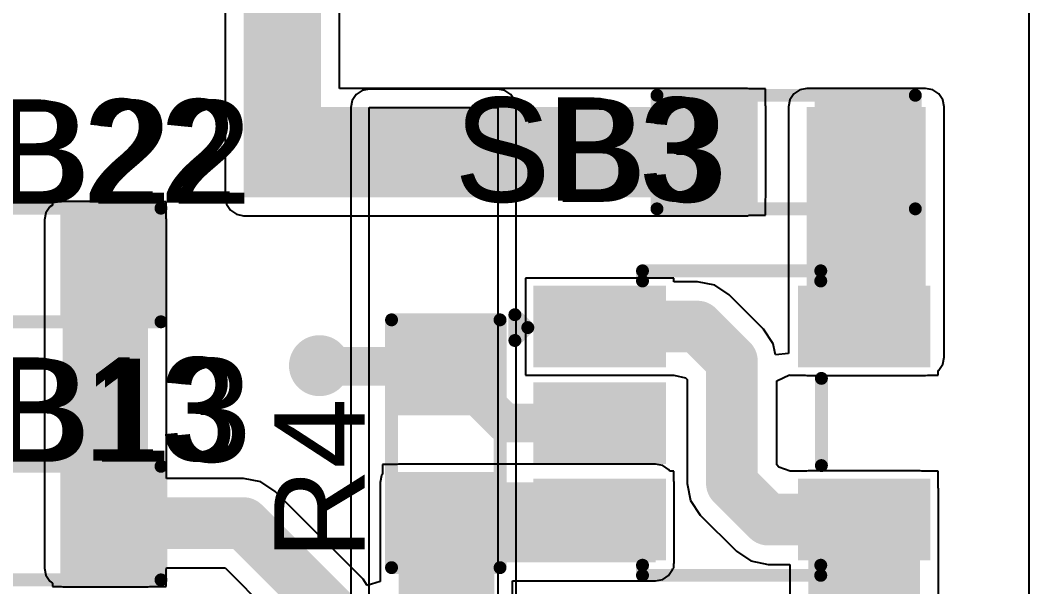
# Model space of a CAD drawing. Header units: millimetres. Extents: x 0.2 to 47.8, y 0.1 to 26.
# Drawn here: x 37.82 to 47.74, y 14.03 to 19.61 of the extents above; entities that cross this region are included whole.
import ezdxf

# ---------------------------------------------------------------- set-up
doc = ezdxf.new("R2010")
doc.units = ezdxf.units.MM
for name, color, linetype in [('BottomLayer', 5, 'Continuous'), ('TopLayer', 1, 'Continuous'), ('TopOverlay', 2, 'Continuous'), ('TopPaste', 8, 'Continuous'), ('TopSolder', 216, 'Continuous'), ('ViaHoleLayer', 16, 'Continuous')]:
    doc.layers.add(name, color=color, linetype=linetype)
doc.styles.add('Arial', font='', dxfattribs={"height": 0.2})
doc.styles.get('Arial').set_extended_font_data('Arial')

# ---------------------------------------------------------------- blocks, each defined once
blk = doc.blocks.new('S______B______1')
at = {"layer": 'TopLayer'}
for points in [[(-1.143, -0.4445), (-1.143, 0.4445), (-0.3809999999999999, 0.4445), (-0.3809999999999999, -0.4445)], [(0.3809999999999999, -0.4445), (0.3809999999999999, 0.4445), (1.143, 0.4445), (1.143, -0.4445)]]:
    blk.add_hatch(color=1, dxfattribs=at).paths.add_polyline_path(points)
at = {"layer": 'TopPaste'}
for points in [[(-1.143, -0.4445), (-1.143, 0.4445), (-0.3809999999999999, 0.4445), (-0.3809999999999999, -0.4445)], [(0.3809999999999999, -0.4445), (0.3809999999999999, 0.4445), (1.143, 0.4445), (1.143, -0.4445)]]:
    blk.add_hatch(color=8, dxfattribs=at).paths.add_polyline_path(points)
at = {"layer": 'TopSolder'}
for points in [[(-1.2446, -0.5460999999999999), (-1.2446, 0.5460999999999999), (-0.2794, 0.5460999999999999), (-0.2794, -0.5460999999999999)], [(0.2794, -0.5460999999999999), (0.2794, 0.5460999999999999), (1.2446, 0.5460999999999999), (1.2446, -0.5460999999999999)]]:
    blk.add_hatch(color=216, dxfattribs=at).paths.add_polyline_path(points)
at = {"layer": 'TopOverlay', "const_width": 0.127}
for points in [[(1.27, 0.5588), (-1.27, 0.5588)], [(-1.27, 0.5588), (-1.27, -0.5588)], [(1.27, 0.5588), (1.27, -0.5588)], [(1.27, -0.5588), (-1.27, -0.5588)]]:
    blk.add_lwpolyline(points, dxfattribs=at)
at = {"layer": 'TopOverlay', "const_width": 0.0635}
for points in [[(-1.30175, 0.5588, 1), (-1.23825, 0.5588, 1)], [(-1.30175, 0.5588, 1), (-1.23825, 0.5588, 1)], [(1.23825, 0.5588, 1), (1.30175, 0.5588, 1)], [(1.23825, 0.5588, 1), (1.30175, 0.5588, 1)], [(-1.30175, -0.5588, 1), (-1.23825, -0.5588, 1)], [(-1.30175, -0.5588, 1), (-1.23825, -0.5588, 1)], [(1.23825, -0.5588, 1), (1.30175, -0.5588, 1)], [(1.23825, -0.5588, 1), (1.30175, -0.5588, 1)]]:
    blk.add_lwpolyline(points, format="xyb", close=True, dxfattribs=at)
at = {"layer": 'TopOverlay'}
blk.add_text('SB22', height=1.016, rotation=-180, dxfattribs=at).set_placement((1.31139946, -0.6148705))
blk = doc.blocks.new('S______B______10')
at = {"layer": 'TopLayer'}
for points in [[(-1.143, -0.4445), (-1.143, 0.4445), (-0.3809999999999999, 0.4445), (-0.3809999999999999, -0.4445)], [(0.3809999999999999, -0.4445), (0.3809999999999999, 0.4445), (1.143, 0.4445), (1.143, -0.4445)]]:
    blk.add_hatch(color=1, dxfattribs=at).paths.add_polyline_path(points)
at = {"layer": 'TopPaste'}
for points in [[(-1.143, -0.4445), (-1.143, 0.4445), (-0.3809999999999999, 0.4445), (-0.3809999999999999, -0.4445)], [(0.3809999999999999, -0.4445), (0.3809999999999999, 0.4445), (1.143, 0.4445), (1.143, -0.4445)]]:
    blk.add_hatch(color=8, dxfattribs=at).paths.add_polyline_path(points)
at = {"layer": 'TopSolder'}
for points in [[(-1.2446, -0.5460999999999999), (-1.2446, 0.5460999999999999), (-0.2794, 0.5460999999999999), (-0.2794, -0.5460999999999999)], [(0.2794, -0.5460999999999999), (0.2794, 0.5460999999999999), (1.2446, 0.5460999999999999), (1.2446, -0.5460999999999999)]]:
    blk.add_hatch(color=216, dxfattribs=at).paths.add_polyline_path(points)
at = {"layer": 'TopOverlay', "const_width": 0.127}
for points in [[(1.27, 0.5588), (-1.27, 0.5588)], [(-1.27, 0.5588), (-1.27, -0.5588)], [(1.27, 0.5588), (1.27, -0.5588)], [(1.27, -0.5588), (-1.27, -0.5588)]]:
    blk.add_lwpolyline(points, dxfattribs=at)
at = {"layer": 'TopOverlay', "const_width": 0.0635}
for points in [[(-1.30175, 0.5588, 1), (-1.23825, 0.5588, 1)], [(-1.30175, 0.5588, 1), (-1.23825, 0.5588, 1)], [(1.23825, 0.5588, 1), (1.30175, 0.5588, 1)], [(1.23825, 0.5588, 1), (1.30175, 0.5588, 1)], [(-1.30175, -0.5588, 1), (-1.23825, -0.5588, 1)], [(-1.30175, -0.5588, 1), (-1.23825, -0.5588, 1)], [(1.23825, -0.5588, 1), (1.30175, -0.5588, 1)], [(1.23825, -0.5588, 1), (1.30175, -0.5588, 1)]]:
    blk.add_lwpolyline(points, format="xyb", close=True, dxfattribs=at)
at = {"layer": 'TopOverlay'}
blk.add_text('SB13', height=1.016, rotation=-180, dxfattribs=at).set_placement((1.31139946, -0.6148705))
blk = doc.blocks.new('SOT_23_5_24')
at = {"layer": 'TopLayer'}
for points in [[(-1.85000011, 1.25000004), (-0.74999977, 1.25000004), (-0.74999977, 0.65000124), (-1.85000011, 0.65000124)], [(0.74999977, 1.25000004), (1.85000011, 1.25000004), (1.85000011, 0.65000124), (0.74999977, 0.65000124)], [(-1.85000011, 0.2999994), (-0.74999977, 0.2999994), (-0.74999977, -0.2999994), (-1.85000011, -0.2999994)], [(-1.85000011, -0.65000124), (-0.74999977, -0.65000124), (-0.74999977, -1.25000004), (-1.85000011, -1.25000004)], [(0.74999977, -0.65000124), (1.85000011, -0.65000124), (1.85000011, -1.25000004), (0.74999977, -1.25000004)]]:
    blk.add_hatch(color=1, dxfattribs=at).paths.add_polyline_path(points)
at = {"layer": 'TopPaste'}
for points in [[(-1.85000011, 1.25000004), (-0.74999977, 1.25000004), (-0.74999977, 0.65000124), (-1.85000011, 0.65000124)], [(0.74999977, 1.25000004), (1.85000011, 1.25000004), (1.85000011, 0.65000124), (0.74999977, 0.65000124)], [(-1.85000011, 0.2999994), (-0.74999977, 0.2999994), (-0.74999977, -0.2999994), (-1.85000011, -0.2999994)], [(-1.85000011, -0.65000124), (-0.74999977, -0.65000124), (-0.74999977, -1.25000004), (-1.85000011, -1.25000004)], [(0.74999977, -0.65000124), (1.85000011, -0.65000124), (1.85000011, -1.25000004), (0.74999977, -1.25000004)]]:
    blk.add_hatch(color=8, dxfattribs=at).paths.add_polyline_path(points)
at = {"layer": 'TopSolder'}
for points in [[(-1.95160011, 1.35160004), (-0.6483997699999999, 1.35160004), (-0.6483997699999999, 0.54840124), (-1.95160011, 0.54840124)], [(0.6483997699999999, 1.35160004), (1.95160011, 1.35160004), (1.95160011, 0.54840124), (0.6483997699999999, 0.54840124)], [(-1.95160011, 0.4015993999999999), (-0.6483997699999999, 0.4015993999999999), (-0.6483997699999999, -0.4015993999999999), (-1.95160011, -0.4015993999999999)], [(-1.95160011, -0.54840124), (-0.6483997699999999, -0.54840124), (-0.6483997699999999, -1.35160004), (-1.95160011, -1.35160004)], [(0.6483997699999999, -0.54840124), (1.95160011, -0.54840124), (1.95160011, -1.35160004), (0.6483997699999999, -1.35160004)]]:
    blk.add_hatch(color=216, dxfattribs=at).paths.add_polyline_path(points)
at = {"layer": 'TopOverlay', "const_width": 0.127}
for points in [[(-0.87900256, 1.4986), (0.8735974400000001, 1.4986)], [(-0.87900256, 1.3986002), (-0.87900256, 1.4986)], [(0.8735974400000001, 1.3986002), (0.8735974400000001, 1.4986)], [(-2.1336, 1.0668), (-2.0066, 0.9397999999999999)], [(-2.1336, 0.8128), (-2.1336, 1.0668)], [(-2.1336, 0.8128), (-2.0066, 0.9397999999999999)], [(0.88000078, -0.41800018), (0.88000078, 0.43999912)], [(-0.87900256, -1.4986), (-0.87900256, -1.3986002)], [(0.8735974400000001, -1.4986), (0.8735974400000001, -1.3986002)], [(-0.87900256, -1.4986), (0.8735974400000001, -1.4986)]]:
    blk.add_lwpolyline(points, dxfattribs=at)
at = {"layer": 'TopOverlay', "const_width": 0.0635}
for points in [[(-0.9107525599999998, 1.4986, 1), (-0.8472525599999999, 1.4986, 1)], [(-0.9107525599999998, 1.4986, 1), (-0.8472525599999999, 1.4986, 1)], [(0.84184744, 1.4986, 1), (0.9053474399999999, 1.4986, 1)], [(0.84184744, 1.4986, 1), (0.9053474399999999, 1.4986, 1)], [(-0.9107525599999998, 1.3986002, 1), (-0.8472525599999999, 1.3986002, 1)], [(0.84184744, 1.3986002, 1), (0.9053474399999999, 1.3986002, 1)], [(-2.16535, 1.0668, 1), (-2.10185, 1.0668, 1)], [(-2.16535, 1.0668, 1), (-2.10185, 1.0668, 1)], [(-2.03835, 0.9397999999999999, 1), (-1.97485, 0.9397999999999999, 1)], [(-2.03835, 0.9397999999999999, 1), (-1.97485, 0.9397999999999999, 1)], [(-2.16535, 0.8128, 1), (-2.10185, 0.8128, 1)], [(-2.16535, 0.8128, 1), (-2.10185, 0.8128, 1)], [(0.84825078, 0.43999912, 1), (0.91175078, 0.43999912, 1)], [(0.84825078, -0.41800018, 1), (0.91175078, -0.41800018, 1)], [(-0.9107525599999998, -1.3986002, 1), (-0.8472525599999999, -1.3986002, 1)], [(0.84184744, -1.3986002, 1), (0.9053474399999999, -1.3986002, 1)], [(-0.9107525599999998, -1.4986, 1), (-0.8472525599999999, -1.4986, 1)], [(-0.9107525599999998, -1.4986, 1), (-0.8472525599999999, -1.4986, 1)], [(0.84184744, -1.4986, 1), (0.9053474399999999, -1.4986, 1)], [(0.84184744, -1.4986, 1), (0.9053474399999999, -1.4986, 1)]]:
    blk.add_lwpolyline(points, format="xyb", close=True, dxfattribs=at)
blk = doc.blocks.new('S______B______29')
at = {"layer": 'TopLayer'}
for points in [[(-1.143, -0.4445), (-1.143, 0.4445), (-0.3809999999999999, 0.4445), (-0.3809999999999999, -0.4445)], [(0.3809999999999999, -0.4445), (0.3809999999999999, 0.4445), (1.143, 0.4445), (1.143, -0.4445)]]:
    blk.add_hatch(color=1, dxfattribs=at).paths.add_polyline_path(points)
at = {"layer": 'TopPaste'}
for points in [[(-1.143, -0.4445), (-1.143, 0.4445), (-0.3809999999999999, 0.4445), (-0.3809999999999999, -0.4445)], [(0.3809999999999999, -0.4445), (0.3809999999999999, 0.4445), (1.143, 0.4445), (1.143, -0.4445)]]:
    blk.add_hatch(color=8, dxfattribs=at).paths.add_polyline_path(points)
at = {"layer": 'TopSolder'}
for points in [[(-1.2446, -0.5460999999999999), (-1.2446, 0.5460999999999999), (-0.2794, 0.5460999999999999), (-0.2794, -0.5460999999999999)], [(0.2794, -0.5460999999999999), (0.2794, 0.5460999999999999), (1.2446, 0.5460999999999999), (1.2446, -0.5460999999999999)]]:
    blk.add_hatch(color=216, dxfattribs=at).paths.add_polyline_path(points)
at = {"layer": 'TopOverlay', "const_width": 0.127}
for points in [[(-1.27, -0.5588), (-1.27, 0.5588)], [(-1.27, 0.5588), (1.27, 0.5588)], [(1.27, -0.5588), (1.27, 0.5588)], [(-1.27, -0.5588), (1.27, -0.5588)]]:
    blk.add_lwpolyline(points, dxfattribs=at)
at = {"layer": 'TopOverlay', "const_width": 0.0635}
for points in [[(-1.30175, 0.5588, 1), (-1.23825, 0.5588, 1)], [(-1.30175, 0.5588, 1), (-1.23825, 0.5588, 1)], [(1.23825, 0.5588, 1), (1.30175, 0.5588, 1)], [(1.23825, 0.5588, 1), (1.30175, 0.5588, 1)], [(-1.30175, -0.5588, 1), (-1.23825, -0.5588, 1)], [(-1.30175, -0.5588, 1), (-1.23825, -0.5588, 1)], [(1.23825, -0.5588, 1), (1.30175, -0.5588, 1)], [(1.23825, -0.5588, 1), (1.30175, -0.5588, 1)]]:
    blk.add_lwpolyline(points, format="xyb", close=True, dxfattribs=at)
at = {"layer": 'TopOverlay'}
blk.add_text('SB3', height=1.016, dxfattribs=at).set_placement((-3.2614489, -0.4779009999999999))
blk = doc.blocks.new('R___0603_32')
at = {"layer": 'TopLayer'}
for points in [[(-0.3809999999999999, 0.4445), (-0.3809999999999999, -0.4445), (-1.143, -0.4445), (-1.143, 0.4445)], [(1.143, 0.4445), (1.143, -0.4445), (0.3809999999999999, -0.4445), (0.3809999999999999, 0.4445)]]:
    blk.add_hatch(color=1, dxfattribs=at).paths.add_polyline_path(points)
at = {"layer": 'TopPaste'}
for points in [[(-0.3809999999999999, 0.4445), (-0.3809999999999999, -0.4445), (-1.143, -0.4445), (-1.143, 0.4445)], [(1.143, 0.4445), (1.143, -0.4445), (0.3809999999999999, -0.4445), (0.3809999999999999, 0.4445)]]:
    blk.add_hatch(color=8, dxfattribs=at).paths.add_polyline_path(points)
at = {"layer": 'TopSolder'}
for points in [[(-0.2794, 0.5460999999999999), (-0.2794, -0.5460999999999999), (-1.2446, -0.5460999999999999), (-1.2446, 0.5460999999999999)], [(1.2446, 0.5460999999999999), (1.2446, -0.5460999999999999), (0.2794, -0.5460999999999999), (0.2794, 0.5460999999999999)]]:
    blk.add_hatch(color=216, dxfattribs=at).paths.add_polyline_path(points)
at = {"layer": 'TopOverlay', "const_width": 0.127}
for points in [[(-1.2192, 0.5334), (1.2192, 0.5334)], [(-1.2192, 0.5334), (-1.2192, -0.5334)], [(1.2192, 0.5334), (1.2192, -0.5334)], [(-1.2192, -0.5334), (1.2192, -0.5334)]]:
    blk.add_lwpolyline(points, dxfattribs=at)
at = {"layer": 'TopOverlay', "const_width": 0.0635}
for points in [[(-1.25095, 0.5334, 1), (-1.18745, 0.5334, 1)], [(-1.25095, 0.5334, 1), (-1.18745, 0.5334, 1)], [(1.18745, 0.5334, 1), (1.25095, 0.5334, 1)], [(1.18745, 0.5334, 1), (1.25095, 0.5334, 1)], [(-1.25095, -0.5334, 1), (-1.18745, -0.5334, 1)], [(-1.25095, -0.5334, 1), (-1.18745, -0.5334, 1)], [(1.18745, -0.5334, 1), (1.25095, -0.5334, 1)], [(1.18745, -0.5334, 1), (1.25095, -0.5334, 1)]]:
    blk.add_lwpolyline(points, format="xyb", close=True, dxfattribs=at)

msp = doc.modelspace()

# ---------------------------------------------------------------- hatches: boundary and pattern name
at = {"layer": 'BottomLayer'}
h = msp.add_hatch(color=5, dxfattribs=at)
edge = h.paths.add_edge_path()
edge.add_arc((41.84979946, 18.2815992), 0.2999994, 0, 360)
h = msp.add_hatch(color=5, dxfattribs=at)
edge = h.paths.add_edge_path()
edge.add_arc((40.767, 16.2052), 0.2999994, 0, 360)
at = {"layer": 'TopLayer'}
for points in [[(40.02101216, 17.8624992), (40.78301216, 17.8624992), (40.78301216, 22.16151016), (40.02101216, 22.16151016)], [(40.02101216, 17.8624992), (44.97399692, 17.8624992), (44.97399692, 18.7514992), (40.02101216, 18.7514992)], [(45.55819946, 16.28998774), (46.72659946, 16.28998774), (46.72659946, 18.75149666), (45.55819946, 18.75149666)], [(38.24299946, 14.2113127), (39.08119946, 14.2113127), (39.08119946, 17.6403127), (38.24299946, 17.6403127)], [(41.54499946, 13.1253992), (42.48479946, 13.1253992), (42.48479946, 15.05578396), (41.54499946, 15.05578396)], [(41.56411296, 14.2683992), (44.07161111999999, 14.2683992), (44.07161111999999, 15.05578396), (41.56411296, 15.05578396)], [(45.57161066, 11.5378992), (46.67161354, 11.5378992), (46.67161354, 14.98998272), (45.57161066, 14.98998272)]]:
    msp.add_hatch(color=1, dxfattribs=at).paths.add_polyline_path(points)
h = msp.add_hatch(color=1, dxfattribs=at)
edge = h.paths.add_edge_path()
edge.add_arc((41.84979946, 18.2815992), 0.2999994, 0, 360)
h = msp.add_hatch(color=1, dxfattribs=at)
edge = h.paths.add_edge_path()
edge.add_arc((40.767, 16.2052), 0.2999994, 0, 360)
at = {"layer": 'ViaHoleLayer'}
h = msp.add_hatch(color=16, dxfattribs=at)
edge = h.paths.add_edge_path()
edge.add_arc((41.84979946, 18.2815992), 0.1499997, 0, 360)
h = msp.add_hatch(color=16, dxfattribs=at)
edge = h.paths.add_edge_path()
edge.add_arc((40.767, 16.2052), 0.1499997, 0, 360)

# ---------------------------------------------------------------- linework, layer by layer
at = {"layer": 'BottomLayer'}
for p, q in [((47.74100942, 25.74105342), (47.74100942, 0.34241994)), ((41.12807116, 18.87338618), (41.08877482, 18.81457248)), ((41.18688486, 18.91268252), (41.12807116, 18.87338618)), ((41.25625734, 18.92648234), (41.18688486, 18.91268252)), ((42.5196, 18.92648234), (41.25625734, 18.92648234)), ((42.58897248, 18.91268252), (42.5196, 18.92648234)), ((42.64778618, 18.87338618), (42.58897248, 18.91268252)), ((42.68708252, 18.81457248), (42.64778618, 18.87338618)), ((41.08877482, 18.81457248), (41.07497499999999, 18.7452)), ((41.07497499999999, 18.7452), (41.07497499999999, 8.01974012)), ((41.25625734, 8.01974012), (41.25625734, 18.7452)), ((41.25625734, 18.7452), (42.5196, 18.7452)), ((42.5196, 18.7452), (42.5196, 11.5824)), ((42.70088233999999, 18.7452), (42.68708252, 18.81457248)), ((42.70088233999999, 11.65749002), (42.70088233999999, 18.7452))]:
    msp.add_line(p, q, dxfattribs=at)
at = {"layer": 'TopLayer'}
for p, q in [((47.74100942, 25.74105342), (47.74100942, 0.34241994)), ((40.96429449999999, 18.93278154), (40.96429449999999, 22.1615127)), ((39.83972982, 20.06881686), (39.83972982, 18.7514992)), ((44.97399946, 18.93278154), (40.96429449999999, 18.93278154)), ((44.99150513999999, 18.9292992), (44.97399946, 18.93278154)), ((45.15179946, 18.9292992), (44.99150513999999, 18.9292992)), ((45.15179946, 18.76900488), (45.15179946, 18.9292992)), ((45.43001328, 18.87968538), (45.39071694, 18.82087168)), ((45.48882698, 18.91898172), (45.43001328, 18.87968538)), ((45.55819946, 18.93278154), (45.48882698, 18.91898172)), ((46.72659946, 18.93278154), (45.55819946, 18.93278154)), ((46.79597193999999, 18.91898172), (46.72659946, 18.93278154)), ((46.85478564, 18.87968538), (46.79597193999999, 18.91898172)), ((46.89408198, 18.82087168), (46.85478564, 18.87968538)), ((39.83972982, 18.7514992), (39.83972982, 17.8624992)), ((45.1552818, 18.7514992), (45.15179946, 18.76900488)), ((45.1552818, 17.8624992), (45.1552818, 18.7514992)), ((45.39071694, 18.82087168), (45.37691711999999, 18.7514992)), ((45.37691711999999, 18.7514992), (45.37691711999999, 16.35613696)), ((46.9078818, 18.7514992), (46.89408198, 18.82087168)), ((46.9078818, 16.28998774), (46.9078818, 18.7514992)), ((39.83972982, 17.8624992), (39.85352964, 17.79312672)), ((45.15179946, 17.84499352), (45.1552818, 17.8624992)), ((38.11481327999999, 17.76849888), (38.07551694, 17.70968518)), ((38.14139946, 17.78626364), (38.11481327999999, 17.76849888)), ((38.22549377999999, 17.8181127), (38.14139946, 17.8181127)), ((38.14139946, 17.8181127), (38.14139946, 17.78626364)), ((38.24299946, 17.82159504), (38.22549377999999, 17.8181127)), ((39.08119946, 17.82159504), (38.24299946, 17.82159504)), ((39.09870513999999, 17.8181127), (39.08119946, 17.82159504)), ((39.25899946, 17.8181127), (39.09870513999999, 17.8181127)), ((39.25899946, 17.65781838), (39.25899946, 17.8181127)), ((39.85352964, 17.79312672), (39.89282598, 17.73431302)), ((45.15179946, 17.6846992), (45.15179946, 17.84499352)), ((38.07551694, 17.70968518), (38.06171712, 17.6403127)), ((39.2624818, 17.6403127), (39.25899946, 17.65781838)), ((39.89282598, 17.73431302), (39.95163968, 17.69501668)), ((39.95163968, 17.69501668), (40.02101216, 17.68121686)), ((40.02101216, 17.68121686), (44.97399946, 17.68121686)), ((44.97399946, 17.68121686), (44.99150513999999, 17.6846992)), ((44.99150513999999, 17.6846992), (45.15179946, 17.6846992)), ((38.06171712, 17.6403127), (38.06171712, 14.2113127)), ((39.2624818, 15.0960709), (39.2624818, 17.6403127)), ((44.24941112, 17.06778654), (42.79381332, 17.06778654)), ((42.79381332, 17.06778654), (42.79381332, 16.11218774)), ((44.24941112, 17.03024534), (44.24941112, 17.06778654)), ((44.48407156, 17.03024534), (44.24941112, 17.03024534)), ((44.6525523, 16.99673258), (44.48407156, 17.03024534)), ((44.79538158, 16.90129716), (44.6525523, 16.99673258)), ((45.13292217999999, 16.56375656), (44.79538158, 16.90129716)), ((45.2283576, 16.42092728), (45.13292217999999, 16.56375656)), ((45.24425292, 16.34101126), (45.2283576, 16.42092728)), ((45.2499222, 16.31254548), (45.24425292, 16.34101126)), ((45.37691458, 16.32505244), (45.2499222, 16.31254548)), ((45.37691711999999, 16.35613696), (45.37691458, 16.32505244)), ((46.89408198, 16.22061526), (46.9078818, 16.28998774)), ((46.85478564, 16.16180156), (46.89408198, 16.22061526)), ((42.79381332, 16.11218774), (44.24940604, 16.11218774)), ((44.24940604, 16.11218774), (44.24940858, 16.1121852)), ((44.24940858, 16.1121852), (44.24940858, 16.11218012)), ((44.24940858, 16.11218012), (44.24941365999999, 16.1121852)), ((44.24941365999999, 16.1121852), (44.36552722, 16.08591144)), ((44.36552722, 16.08591144), (44.38135395999999, 16.0700847)), ((44.38135395999999, 16.0700847), (44.38135395999999, 15.04557316)), ((45.26187036, 16.0570672), (45.38887036, 16.11632794)), ((45.38887036, 16.11632794), (45.3938132, 16.1121852)), ((45.3938132, 16.1121852), (45.3938132, 16.11218774)), ((45.3938132, 16.11218774), (45.54069378, 16.11218774)), ((45.54069378, 16.11218774), (45.55819946, 16.1087054)), ((45.55819946, 16.1087054), (46.72659946, 16.1087054)), ((46.72659946, 16.1087054), (46.74410514, 16.11218774)), ((46.74410514, 16.11218774), (46.849411, 16.11218774)), ((46.849411, 16.15821), (46.85478564, 16.16180156)), ((46.849411, 16.11218774), (46.849411, 16.15821)), ((45.26187036, 15.227935), (45.26187036, 16.0570672)), ((41.52749378, 15.2335865), (41.38631296, 15.2335865)), ((41.38631296, 15.2335865), (41.38631296, 15.1383238)), ((41.54499946, 15.23706884), (41.52749378, 15.2335865)), ((44.07161366, 15.23706884), (41.54499946, 15.23706884)), ((44.14098614, 15.22326902), (44.07161366, 15.23706884)), ((44.19979984, 15.18397268), (44.14098614, 15.22326902)), ((44.21061516, 15.16778526), (44.19979984, 15.18397268)), ((45.28298284, 15.20682252), (45.26187036, 15.227935)), ((45.39381066, 15.1677878), (45.28298284, 15.20682252)), ((40.02101469999999, 15.0960709), (39.2624818, 15.0960709)), ((40.18949544, 15.06255814), (40.02101469999999, 15.0960709)), ((41.37751694, 15.12515898), (41.36371712, 15.0557865)), ((41.38631296, 15.1383238), (41.37751694, 15.12515898)), ((44.24941112, 15.16778526), (44.21061516, 15.16778526)), ((44.24941112, 15.07330488), (44.24941112, 15.16778526)), ((45.39381574, 15.16779034), (45.39381066, 15.1677878)), ((45.39381574, 15.1677878), (45.39381574, 15.16779034)), ((45.39381828, 15.16778526), (45.39381574, 15.1677878)), ((45.55410498, 15.16778526), (45.39381828, 15.16778526)), ((45.57161066, 15.1712676), (45.55410498, 15.16778526)), ((46.67161354, 15.1712676), (45.57161066, 15.1712676)), ((46.68911921999999, 15.16778526), (46.67161354, 15.1712676)), ((46.849411, 15.16778526), (46.68911921999999, 15.16778526)), ((46.849411, 15.00750364), (46.849411, 15.16778526)), ((40.33232472, 14.96712272), (40.18949544, 15.06255814)), ((41.36371712, 15.0557865), (41.36371712, 14.08099038)), ((44.252896, 15.0557865), (44.24941112, 15.07330488)), ((44.252896, 14.2683992), (44.252896, 15.0557865)), ((44.38135395999999, 15.04557316), (44.41486672, 14.87709242)), ((46.85289588, 14.98998526), (46.849411, 15.00750364)), ((46.85289588, 11.5378992), (46.85289588, 14.98998526)), ((41.19590948, 14.10353796), (40.33232472, 14.96712272)), ((44.41486672, 14.87709242), (44.51030213999999, 14.73426314)), ((44.51030213999999, 14.73426314), (44.86588944, 14.37867584)), ((44.86588944, 14.37867584), (45.00871872, 14.28324042)), ((45.00871872, 14.28324042), (45.17719946, 14.24972766)), ((38.06171712, 14.2113127), (38.07551694, 14.14194022)), ((39.25899946, 14.19380702), (39.2624818, 14.2113127)), ((39.25899946, 14.0335127), (39.25899946, 14.19380702)), ((39.2624818, 14.2113127), (39.2624818, 14.2155545)), ((39.2624818, 14.2155545), (39.83865286, 14.2155545)), ((39.83865286, 14.2155545), (40.44434126, 13.6098661)), ((44.19979984, 14.14021302), (44.23909618, 14.19902672)), ((44.23909618, 14.19902672), (44.24171491999999, 14.21218646)), ((44.24171491999999, 14.21218646), (44.24941112, 14.21218646)), ((44.24941112, 14.25088082), (44.252896, 14.2683992)), ((44.24941112, 14.21218646), (44.24941112, 14.25088082)), ((45.17719946, 14.24972766), (45.39032832, 14.24972766)), ((45.39032832, 14.24972766), (45.39032832, 12.80709148)), ((38.07551694, 14.14194022), (38.11481327999999, 14.08312652)), ((38.11481327999999, 14.08312652), (38.14139946, 14.06536176)), ((41.23671711999999, 14.0424662), (41.19590948, 14.10353796)), ((42.6660818, 13.1253992), (42.6660818, 14.08711686)), ((42.6660818, 14.08711686), (44.07161366, 14.08711686)), ((44.07161366, 14.08711686), (44.14098614, 14.10091668)), ((44.14098614, 14.10091668), (44.19979984, 14.14021302)), ((38.14139946, 14.06536176), (38.14139946, 14.0335127)), ((38.14139946, 14.0335127), (38.22549377999999, 14.0335127)), ((38.22549377999999, 14.0335127), (38.24299946, 14.03003036)), ((38.24299946, 14.03003036), (39.08119946, 14.03003036)), ((39.08119946, 14.03003036), (39.09870513999999, 14.0335127)), ((39.09870513999999, 14.0335127), (39.25899946, 14.0335127)), ((41.36371712, 14.08099038), (41.23671711999999, 14.0424662))]:
    msp.add_line(p, q, dxfattribs=at)
for points, const_width in [([(44.59299945999999, 18.2434992), (44.59299945999999, 18.3069992)], 0.5588), ([(43.52161221999999, 16.58998714), (44.48407156, 16.58998714)], 0.508), ([(44.48407156, 16.58998714), (44.82161215999999, 16.25244654)], 0.508), ([(44.82161215999999, 15.04557316), (44.82161215999999, 16.25244654)], 0.508), ([(40.6654, 16.2052), (40.6718135, 16.1987865)], 0.3809999999999999), ([(40.6718135, 16.1987865), (42.00861296, 16.1987865)], 0.3809999999999999), ([(42.00861296, 16.1987865), (42.07211296, 16.1987865)], 0.3809999999999999), ([(42.07211296, 16.1987865), (42.32611296, 15.9447865)], 0.3809999999999999), ([(42.32611296, 15.90448432), (42.32611296, 15.9447865)], 0.3809999999999999), ([(42.32611296, 15.90448432), (42.59061078, 15.6399865)], 0.3809999999999999), ([(42.59061078, 15.6399865), (43.52161221999999, 15.6399865)], 0.3809999999999999), ([(44.82161215999999, 15.04557316), (45.17719946, 14.68998586)], 0.508), ([(38.70019946, 14.6558127), (40.02101469999999, 14.6558127)], 0.508), ([(40.02101469999999, 14.6558127), (40.88459946, 13.79222794)], 0.508), ([(45.17719946, 14.68998586), (46.12161209999999, 14.68998586)], 0.508), ([(46.04806132, 14.61643508), (46.12161209999999, 14.68998586)], 0.254), ([(40.88459946, 8.883599199999999), (40.88459946, 13.79222794)], 0.508)]:
    msp.add_lwpolyline(points, dxfattribs=dict(at, const_width=const_width))
for points, const_width in [([(44.45329946, 18.3069992, 1), (44.73269946, 18.3069992, 1)], 0.2794), ([(44.45329946, 18.2434992, 1), (44.73269946, 18.2434992, 1)], 0.2794), ([(43.39461222, 16.58998714, 1), (43.64861222, 16.58998714, 1)], 0.254), ([(44.35707155999999, 16.58998714, 1), (44.61107156, 16.58998714, 1)], 0.254), ([(44.35707155999999, 16.58998714, 1), (44.61107156, 16.58998714, 1)], 0.254), ([(44.69461216, 16.25244654, 1), (44.94861216, 16.25244654, 1)], 0.254), ([(44.69461216, 16.25244654, 1), (44.94861216, 16.25244654, 1)], 0.254), ([(40.57015, 16.2052, 1), (40.76065, 16.2052, 1)], 0.1905), ([(40.5765635, 16.1987865, 1), (40.7670635, 16.1987865, 1)], 0.1905), ([(40.5765635, 16.1987865, 1), (40.7670635, 16.1987865, 1)], 0.1905), ([(41.91336295999999, 16.1987865, 1), (42.10386296, 16.1987865, 1)], 0.1905), ([(41.91336295999999, 16.1987865, 1), (42.10386296, 16.1987865, 1)], 0.1905), ([(41.97686296, 16.1987865, 1), (42.16736296, 16.1987865, 1)], 0.1905), ([(41.97686296, 16.1987865, 1), (42.16736296, 16.1987865, 1)], 0.1905), ([(42.23086296, 15.9447865, 1), (42.42136296, 15.9447865, 1)], 0.1905), ([(42.23086296, 15.9447865, 1), (42.42136296, 15.9447865, 1)], 0.1905), ([(42.23086296, 15.90448432, 1), (42.42136296, 15.90448432, 1)], 0.1905), ([(42.23086296, 15.90448432, 1), (42.42136296, 15.90448432, 1)], 0.1905), ([(42.49536078, 15.6399865, 1), (42.68586078, 15.6399865, 1)], 0.1905), ([(42.49536078, 15.6399865, 1), (42.68586078, 15.6399865, 1)], 0.1905), ([(43.42636222, 15.6399865, 1), (43.61686222, 15.6399865, 1)], 0.1905), ([(44.69461216, 15.04557316, 1), (44.94861216, 15.04557316, 1)], 0.254), ([(44.69461216, 15.04557316, 1), (44.94861216, 15.04557316, 1)], 0.254), ([(38.57319946, 14.6558127, 1), (38.82719946, 14.6558127, 1)], 0.254), ([(39.8940147, 14.6558127, 1), (40.1480147, 14.6558127, 1)], 0.254), ([(39.8940147, 14.6558127, 1), (40.1480147, 14.6558127, 1)], 0.254), ([(45.05019945999999, 14.68998586, 1), (45.30419946, 14.68998586, 1)], 0.254), ([(45.05019945999999, 14.68998586, 1), (45.30419946, 14.68998586, 1)], 0.254), ([(45.9946121, 14.68998586, 1), (46.2486121, 14.68998586, 1)], 0.254), ([(46.0581121, 14.68998586, 1), (46.1851121, 14.68998586, 1)], 0.127), ([(45.98456132, 14.61643508, 1), (46.11156132, 14.61643508, 1)], 0.127), ([(40.75759945999999, 13.79222794, 1), (41.01159946, 13.79222794, 1)], 0.254), ([(40.75759945999999, 13.79222794, 1), (41.01159946, 13.79222794, 1)], 0.254)]:
    msp.add_lwpolyline(points, format="xyb", close=True, dxfattribs=dict(at, const_width=const_width))

# ---------------------------------------------------------------- block references
for name, p in [('S______B______29', (45.35499945999999, 18.3069992)), ('SOT_23_5_24', (44.82161215999999, 15.6399865))]:
    msp.add_blockref(name, p)
for name, p, rotation in [('S______B______1', (37.93819946, 17.1958127), 180), ('R___0603_32', (42.00861296, 15.4367865), 90), ('S______B______10', (37.93819946, 14.6558127), 180)]:
    msp.add_blockref(name, p, dxfattribs=dict(rotation=rotation))

# ---------------------------------------------------------------- texts
at = {"layer": 'TopOverlay', "style": 'Arial'}
for s, p in [('SB3', (42.09355056, 17.817211)), ('SB22', (36.6268, 17.798796)), ('SB13', (36.6268, 15.258796))]:
    msp.add_text(s, height=1.016, dxfattribs=at).set_placement(p)
msp.add_text('R4', height=0.889, rotation=90, dxfattribs=at).set_placement((41.21135522, 14.29620712))

doc.saveas('drawing.dxf')
